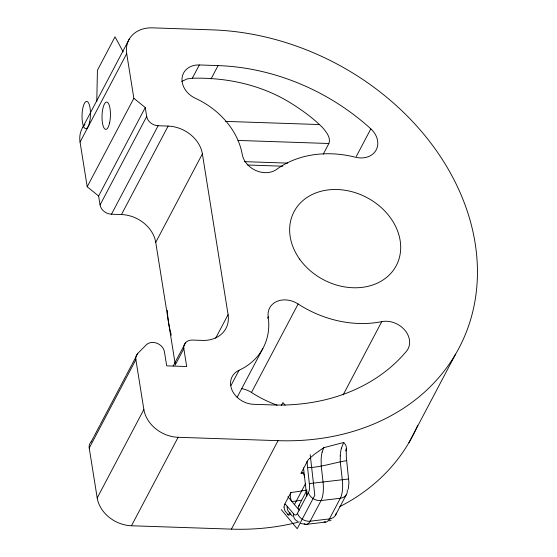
<?xml version="1.0" encoding="UTF-8"?>
<svg xmlns="http://www.w3.org/2000/svg" width="557" height="557" viewBox="0 0 557 557"><rect width="100%" height="100%" fill="white"/><g stroke="black" fill="none" stroke-linecap="round" stroke-linejoin="round"><path stroke-width="0.84" d="M96.772 101.534L97.433 70.252L115.041 36.846L123.181 51.857M283.979 507.1L284.836 510.581L287.663 514.208M323.714 447.682L343.78 442.467A19.404 7.513 -29.7 0 0 344.094 442.899L345.695 444.98L346.357 447.174L346.273 456.629L348.94 482.724L348.229 489.255M340.292 455.932L340.243 461.579L342.318 479.842A21.02 8.132 83.3 0 1 340.32 498.278L329.438 518.915A21.02 8.132 83.3 0 1 324.042 521.798M346.343 448.42L345.758 450.648A23.408 8.64 -29.7 0 1 345.632 450.975M306.935 491.239L306.712 496.015L303.516 467.866M341.448 448.19L343.711 442.349M322.155 452.103L323.868 447.563M323.234 154.198L328.874 143.497C331.102 137.656 326.291 132.044 322.795 127.825C313.772 118.669 303.293 111.017 292.474 104.131C262.827 85.13 227.284 77.277 192.325 78.245L187.041 78.92L181.819 81.454M299.527 505.06L298.099 507.476L299.2 510.268L287.899 496.74M306.998 490.035A209.39 96.897 5.9 0 1 290.9 492.52L284.836 504.022A29.904 11.565 83.3 0 1 287.203 506.32L294.284 514.605A10.625 4.108 83.3 0 0 296.888 514.369L308.905 491.58A10.625 4.108 83.3 0 0 309.546 485.648L307.582 467.671A29.904 11.565 83.3 0 1 307.123 461.746M82.603 127.609L129.252 39.136M175.156 363.77L155.737 242.358A31.526 25.343 27.8 0 0 121.468 214.556L111.477 214.215A10.506 8.446 27.8 0 1 100.051 204.948L98.624 196.022L87.198 186.755L80.062 142.105L126.704 53.632A31.526 25.343 27.8 0 1 152.409 27.85L212.377 29.869A241.703 194.296 27.8 0 1 475.107 243.012A241.703 194.296 27.8 0 1 278.068 440.664L231.42 529.129L131.473 525.766A31.526 25.343 27.8 0 1 97.203 497.965L89.224 448.079A10.506 8.446 27.8 0 1 91.146 441.861L93.694 437.029M87.198 186.755L133.847 98.283L126.704 53.632M98.624 196.022L145.266 107.55L133.847 98.283M100.051 204.948L146.7 116.476L145.266 107.55M111.477 214.215L158.118 125.743L168.117 126.084A31.526 25.343 27.8 0 1 202.386 153.885L228.092 314.628L215.698 338.127M192.325 78.245L199.329 64.96L218.086 65.594A199.671 160.507 27.8 0 1 370.837 128.869A21.02 16.898 27.8 0 1 376.128 150.014A21.02 16.898 27.8 0 1 355.45 157.213A99.835 80.25 27.8 0 0 276.606 169.384A21.02 16.898 27.8 0 1 256.018 170.581A21.02 16.898 27.8 0 1 242.218 154.373A73.566 59.133 27.8 0 0 195.563 98.387A21.02 16.898 27.8 0 1 182.083 77.959A21.02 16.898 27.8 0 1 199.329 64.96M121.468 214.556L168.117 126.084M211.082 78.871L218.086 65.594M155.737 242.358L202.386 153.885M94.063 436.333L99.891 425.276M100.253 424.587L119.936 387.261M120.298 386.572L126.126 375.509M126.495 374.819L131.598 365.141M131.96 364.452L137.788 353.396L146.359 344.797A10.506 8.446 27.8 0 1 156.942 343.23A10.506 8.446 27.8 0 1 164.426 351.69L166.696 365.852L186.686 366.527L183.831 348.661A10.506 8.446 27.8 0 1 192.395 340.069L202.386 340.411A31.526 25.343 27.8 0 0 228.092 314.628M89.224 448.079L135.873 359.606A10.506 8.446 27.8 0 1 137.788 353.396M97.203 497.965L143.852 409.492L135.873 359.606M175.079 365.253L183.831 348.661M131.473 525.766L178.122 437.294L278.068 440.664M231.023 385.472L239.044 370.266A73.566 59.133 27.8 0 0 268.202 316.836A21.02 16.898 27.8 0 1 276.94 301.386A21.02 16.898 27.8 0 1 298.127 303.99A99.835 80.25 27.8 0 0 381.747 321.64A21.02 16.898 27.8 0 1 404.96 330.315A21.02 16.898 27.8 0 1 406.415 351.328A199.671 160.507 27.8 0 1 272.352 404.939L253.595 404.305A21.02 16.898 27.8 0 1 231.984 390.004A21.02 16.898 27.8 0 1 239.044 370.266M267.471 318.214L268.202 316.836M356.264 156.517L370.837 128.869M237.122 397.336L262.855 348.529M241.515 388.626A21.02 16.898 27.8 0 1 251.486 392.462L298.127 303.99M281.278 405.587L282.879 402.551L285.08 405.183M304.609 477.509A5.257 2.033 83.3 0 0 301.058 473.248L307.123 461.746M343.119 394.906L381.747 321.64M294.458 504.593L305.34 483.956M306.336 491.385L298.392 506.383M335.349 515.517L346.231 494.881M408.963 442.62L455.605 354.148M287.614 514.229A23.659 10.012 -20 0 1 288.227 514.953L289.905 512.767M173.157 365.998L185.746 342.451M309.629 458.446L314.315 454.338L322.155 448.796M91.146 441.861L91.682 441.325M329.159 520.913L331.109 520.057M290.74 514.619L288.303 515.016M306.454 524.346L325.706 522.069M307.582 467.671C320.226 467.483 335.495 462.345 346.141 460.771M309.393 483.601L348.466 479.013M225.634 121.391L319.523 124.552M237.93 140.434L328.874 143.497M244.377 161.655L287.677 163.11M247.67 165.011L282.817 166.202M305.354 524.248L300.731 523.524M290.879 514.383L292.446 516.255M281.236 509.585L297.201 528.711L314.809 495.305L310.2 454.693M171.319 335.161A136.618 109.82 27.8 0 1 167.351 310.34M80.062 142.105A31.526 25.343 27.8 0 1 84.908 124.42M417.708 425.311A241.703 194.296 27.8 0 1 339.728 506.647M299.2 521.909A241.703 194.296 27.8 0 1 231.42 529.129M277.128 405.148A99.835 80.25 27.8 0 1 251.486 392.462M178.122 437.294A31.526 25.343 27.8 0 1 143.852 409.492M158.118 125.743A10.506 8.446 27.8 0 1 146.7 116.476M307.004 461.76A22.029 9.817 -19.9 0 1 309.518 458.439M323.882 447.724A23.659 10.861 -21.3 0 1 322.315 448.851M284.049 507.079A22.029 9.741 -20.7 0 1 284.933 504.008M308.39 492.827A10.506 8.446 27.8 0 0 321.069 500.555L340.32 498.278A10.506 8.446 27.8 0 0 347.283 489.909M290.726 513.526A10.506 8.334 -39.9 0 1 287.203 506.32M336.337 513.115A10.506 8.446 27.8 0 1 329.438 518.915L310.186 521.185A21.02 8.132 83.3 0 1 304.24 523.796M297.515 513.463A10.506 8.446 27.8 0 0 310.186 521.185L321.069 500.555A21.02 8.132 83.3 0 0 323.067 482.111L321.257 466.181L321.131 459.372A21.626 8.522 85.3 0 1 322.134 452.075M340.23 455.898A22.475 9.093 88.1 0 1 341.406 448.12M297.779 521.394A10.506 8.334 -39.9 0 1 293.462 513.819M301.441 500.193A215.044 101.116 6.2 0 1 291.931 501.565A5.257 2.033 83.3 0 1 290.9 492.513M303.419 472.907A209.39 193.049 86.4 0 1 301.058 473.255M89.635 122.08A13.66 4.198 -88.1 0 0 86.739 101.402A13.66 4.198 -88.1 0 0 82.373 121.677A13.66 4.198 -88.1 0 0 89.635 122.08M299.659 259.144A57.796 46.461 27.8 0 0 395.477 267.061A57.796 46.461 27.8 0 0 340.376 189.7A57.796 46.461 27.8 0 0 299.659 259.144M109.604 122.839A13.66 4.198 -88.1 0 0 106.756 102.077A13.66 4.198 -88.1 0 0 102.349 122.261A13.66 4.198 -88.1 0 0 109.604 122.839"/></g></svg>
